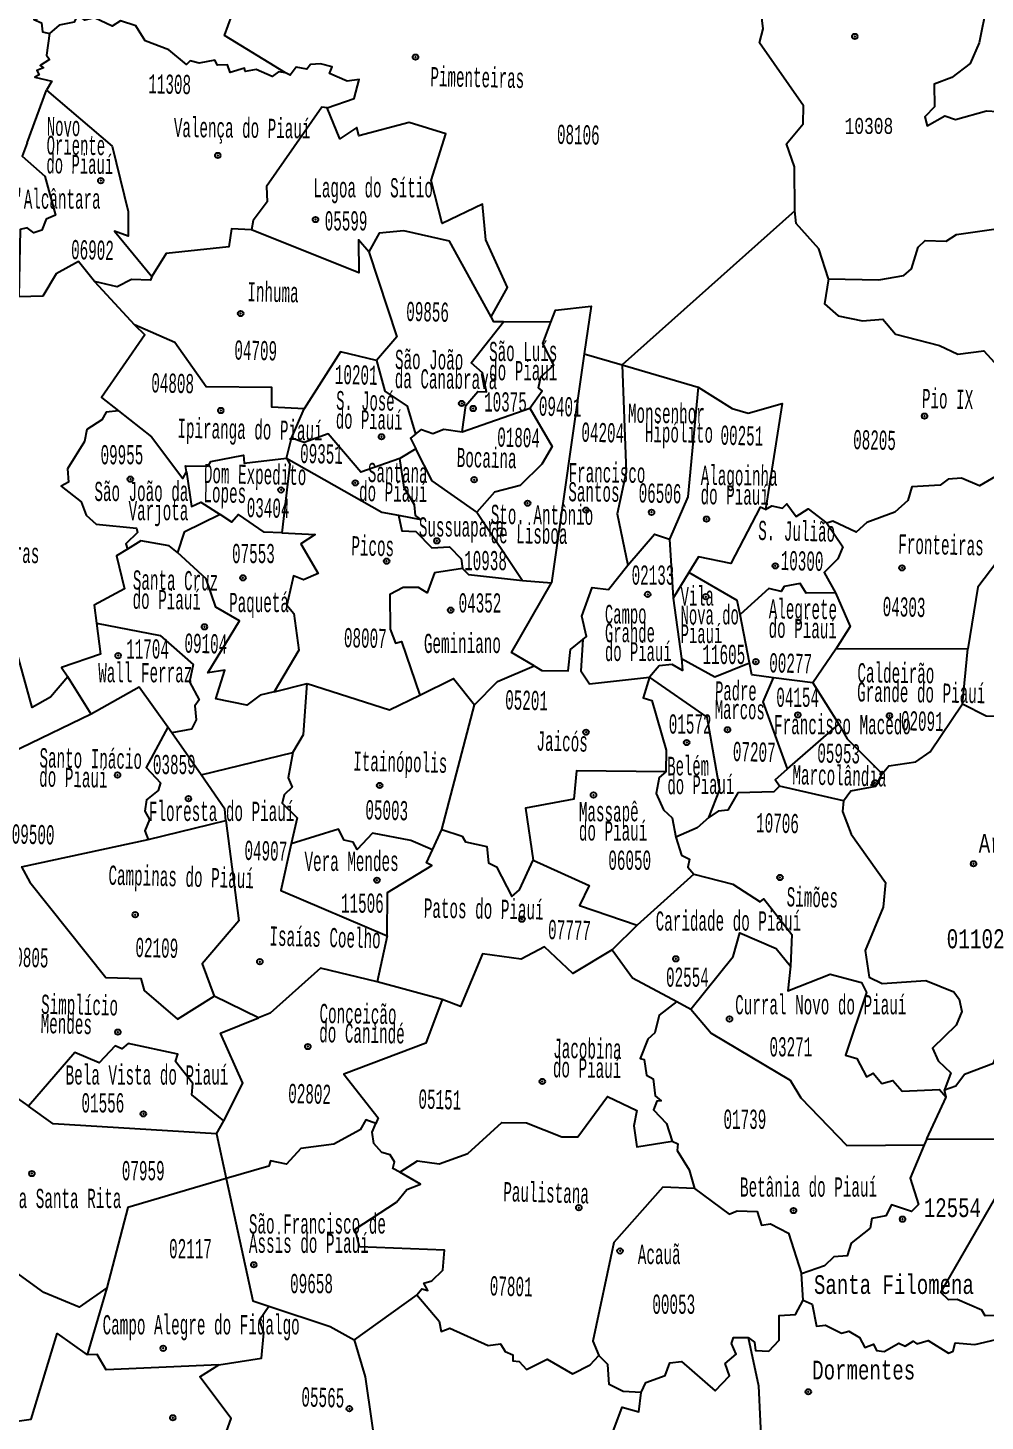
# Model space of a CAD drawing. Header units: millimetres. Extents: x 9851 to 10267, y 23387 to 23778.
# Drawn here: x 10170.16 to 10185.96, y 23639.84 to 23662.82 of the extents above; entities that cross this region are included whole.
import ezdxf
from ezdxf.enums import TextEntityAlignment as Align

# ---------------------------------------------------------------- set-up
doc = ezdxf.new("R2010")
doc.units = ezdxf.units.MM
doc.layers.add('3', color=7, linetype='Continuous')
doc.styles.add('MONOTXT', font='MONOTXT', dxfattribs={"height": 0.2})

# ---------------------------------------------------------------- blocks, each defined once
blk = doc.blocks.new('SEDE')
at = {"layer": '3', "color": 7, "linetype": 'Continuous'}
blk.add_circle((0, 0), 0.00451, dxfattribs=at)

msp = doc.modelspace()

# ---------------------------------------------------------------- linework, layer by layer
at = {"color": 7, "linetype": 'Continuous'}
for p, q in [((10170.152, 23660.928), (10170.47, 23661.797)), ((10182.82, 23659.802), (10179.968, 23657.266)), ((10171.264, 23658.637), (10171.925, 23657.923)), ((10178.794, 23657.969), (10178.013, 23657.972)), ((10179.345, 23657.445), (10178.802, 23653.667)), ((10179.345, 23657.445), (10179.968, 23657.266)), ((10179.968, 23657.266), (10181.226, 23656.896)), ((10174.515, 23656.051), (10174.72, 23656.538)), ((10177.328, 23656.16), (10178.449, 23656.549)), ((10174.43, 23655.725), (10174.515, 23656.051)), ((10176.564, 23655.878), (10176.301, 23655.716)), ((10177.57, 23654.83), (10178.325, 23653.703)), ((10180.752, 23654.385), (10180.81, 23653.416)), ((10178.325, 23653.703), (10178.802, 23653.667)), ((10181.071, 23653.838), (10180.81, 23653.416)), ((10180.81, 23653.416), (10180.951, 23652.418)), ((10182.072, 23652.347), (10181.915, 23653.146)), ((10183.496, 23652.572), (10183.116, 23652.018)), ((10185.673, 23652.579), (10183.496, 23652.572)), ((10185.585, 23651.673), (10185.673, 23652.579)), ((10171.209, 23651.498), (10170.822, 23652.114)), ((10183.116, 23652.018), (10182.467, 23652.102)), ((10174.229, 23651.871), (10174.773, 23652.007)), ((10183.116, 23652.018), (10183.543, 23651.334)), ((10176.995, 23649.596), (10177.535, 23651.655)), ((10172.539, 23651.191), (10172.475, 23651.283)), ((10173.022, 23650.498), (10172.539, 23651.191)), ((10182.699, 23650.599), (10183.543, 23651.334)), ((10173.022, 23650.498), (10174.538, 23650.865)), ((10183.622, 23650.07), (10182.566, 23650.312)), ((10172.149, 23649.434), (10173.431, 23649.748)), ((10176.838, 23649.26), (10176.995, 23649.596)), ((10170.061, 23648.981), (10172.149, 23649.434)), ((10181.151, 23648.861), (10180.216, 23648.021)), ((10180.216, 23648.021), (10179.806, 23647.614)), ((10176.093, 23647.842), (10175.926, 23647.085)), ((10176.999, 23646.795), (10175.926, 23647.085)), ((10173.97, 23646.492), (10173.237, 23646.845)), ((10180.872, 23646.762), (10181.105, 23646.634)), ((10169.798, 23645.297), (10170.175, 23645.035)), ((10184.998, 23644.493), (10185.319, 23645.18)), ((10185.319, 23645.18), (10185.291, 23645.303)), ((10173.276, 23644.577), (10173.395, 23644.79)), ((10173.276, 23644.577), (10173.436, 23643.838)), ((10184.998, 23644.493), (10184.953, 23644.395)), ((10182.955, 23641.834), (10182.931, 23642.264)), ((10171.464, 23642.037), (10171.141, 23640.931)), ((10176.583, 23641.921), (10175.549, 23641.176))]:
    msp.add_line(p, q, dxfattribs=at)
for points in [[(10183.607, 23664.392), (10183.884, 23664.671), (10184.402, 23664.773), (10184.61, 23664.899), (10184.822, 23664.812), (10185.099, 23664.806), (10185.208, 23664.709), (10185.467, 23664.857), (10185.872, 23664.965), (10186.013, 23664.825), (10186.088, 23664.578), (10186.239, 23664.46), (10185.859, 23662.576), (10185.71, 23662.235), (10185.409, 23662.006), (10185.116, 23661.892), (10185.122, 23661.52), (10184.967, 23661.356), (10185.005, 23661.205), (10185.295, 23661.374), (10185.471, 23661.311), (10185.984, 23661.456), (10186.343, 23661.433), (10187.007, 23661.806)], [(10170.347, 23664.148), (10170.378, 23663.652), (10170.189, 23663.635), (10170.336, 23663.231), (10170.273, 23663.063), (10170.315, 23662.974), (10170.263, 23662.959), (10170.389, 23662.907), (10170.404, 23662.759), (10170.518, 23662.729)], [(10174.412, 23662.083), (10173.407, 23662.699), (10173.59, 23663.19), (10174.212, 23663.253), (10174.371, 23664.089)], [(10182.82, 23659.802), (10182.815, 23660.53), (10182.683, 23660.911), (10182.956, 23661.238), (10182.965, 23661.534), (10182.238, 23662.576), (10182.295, 23662.808), (10182.246, 23663.221), (10182.428, 23663.338), (10182.154, 23663.808)], [(10174.412, 23662.083), (10174.3, 23662.097), (10174.197, 23662.019), (10173.933, 23662.134), (10173.747, 23662.105), (10173.74, 23662.158), (10173.503, 23662.088), (10173.455, 23662.214), (10173.294, 23662.21), (10173.246, 23662.292), (10172.991, 23662.239), (10172.841, 23662.28), (10172.779, 23662.219), (10172.49, 23662.458), (10172.1, 23662.611), (10171.943, 23662.854), (10171.694, 23662.94), (10171.554, 23662.853), (10171.261, 23662.988), (10171.103, 23662.952), (10170.985, 23663.038), (10170.926, 23662.917), (10170.682, 23662.869), (10170.518, 23662.729)], [(10170.518, 23662.729), (10170.473, 23662.372), (10170.523, 23662.3), (10170.368, 23662.201), (10170.419, 23662.162), (10170.313, 23662.119), (10170.35, 23662.048), (10170.281, 23662.007), (10170.558, 23661.944), (10170.47, 23661.797)], [(10175.104, 23661.504), (10175.548, 23661.658), (10175.632, 23661.97), (10175.435, 23661.944), (10175.139, 23662.07), (10175.184, 23662.18), (10174.993, 23662.228), (10174.826, 23662.216), (10174.765, 23662.143), (10174.588, 23662.175), (10174.491, 23662.044), (10174.412, 23662.083)], [(10170.47, 23661.797), (10171.554, 23660.871), (10171.819, 23659.792), (10171.821, 23659.389), (10171.591, 23659.468), (10172.21, 23658.722)], [(10175.104, 23661.504), (10175.013, 23661.516), (10174.1, 23660.206), (10174.111, 23659.953), (10173.883, 23659.644), (10173.853, 23659.489)], [(10177.808, 23658.057), (10178.08, 23658.541), (10177.719, 23659.328), (10177.666, 23659.913), (10177.001, 23659.595), (10176.821, 23660.307), (10177.061, 23661.073), (10176.458, 23661.262), (10175.625, 23661.043), (10175.59, 23661.178), (10175.311, 23660.991), (10175.104, 23661.504)], [(10170.152, 23660.928), (10170.071, 23660.708), (10170.442, 23660.375), (10170.619, 23659.734), (10170.464, 23659.665), (10170.394, 23659.487), (10170.263, 23659.442), (10170.151, 23659.523), (10170.036, 23659.494), (10170.012, 23658.386)], [(10183.377, 23658.68), (10184.207, 23658.665), (10184.62, 23658.736), (10184.747, 23658.849), (10184.857, 23659.205), (10184.971, 23659.316), (10185.315, 23659.305), (10185.486, 23659.416), (10186.178, 23659.513), (10186.321, 23659.882), (10186.819, 23660.03), (10187.065, 23660.268), (10187.081, 23660.505), (10187.256, 23660.64), (10187.369, 23660.645), (10187.472, 23660.785)], [(10183.377, 23658.68), (10183.213, 23659.18), (10182.844, 23659.594), (10182.82, 23659.802)], [(10173.853, 23659.489), (10173.523, 23659.51), (10173.482, 23659.209), (10172.448, 23659.099), (10172.21, 23658.722)], [(10175.79, 23659.13), (10175.617, 23659.325), (10175.627, 23658.783), (10173.853, 23659.489)], [(10177.808, 23658.057), (10177.123, 23659.303), (10176.365, 23659.474), (10175.961, 23659.434), (10175.79, 23659.13)], [(10171.264, 23658.637), (10170.997, 23658.97), (10170.629, 23658.763), (10170.413, 23658.394), (10170.012, 23658.386)], [(10175.79, 23659.13), (10176.254, 23657.726), (10175.916, 23657.336)], [(10172.21, 23658.722), (10172.188, 23658.661), (10171.872, 23658.67), (10171.636, 23658.55), (10171.264, 23658.637)], [(10183.377, 23658.68), (10183.31, 23658.272), (10183.537, 23658.074), (10183.934, 23657.988), (10184.272, 23658.019), (10184.479, 23657.769), (10185.204, 23657.583), (10185.511, 23657.437), (10185.937, 23657.493), (10186.17, 23657.244), (10186.237, 23656.994), (10186.449, 23656.664), (10186.581, 23656.659), (10186.86, 23656.841), (10187.051, 23656.786)], [(10178.013, 23657.972), (10177.854, 23657.972), (10177.808, 23658.057)], [(10178.794, 23657.969), (10178.872, 23658.166), (10179.457, 23658.233), (10179.345, 23657.445)], [(10171.925, 23657.923), (10172.095, 23657.761), (10171.377, 23656.724), (10171.658, 23656.504)], [(10174.72, 23656.538), (10174.191, 23656.565), (10174.189, 23656.887), (10173.107, 23656.899), (10172.588, 23657.632), (10171.925, 23657.923)], [(10177.328, 23656.16), (10177.389, 23656.593), (10177.59, 23656.822), (10177.73, 23656.817), (10177.663, 23657.134), (10177.476, 23657.298), (10178.013, 23657.972)], [(10178.449, 23656.549), (10178.649, 23656.835), (10178.592, 23656.885), (10178.627, 23657.065), (10178.843, 23657.26), (10178.663, 23657.616), (10178.794, 23657.969)], [(10175.916, 23657.336), (10175.322, 23657.479), (10174.72, 23656.538)], [(10175.916, 23657.336), (10176.054, 23656.83), (10176.424, 23656.582), (10176.559, 23656.118)], [(10179.968, 23657.266), (10180.036, 23655.493), (10179.886, 23654.807), (10180.064, 23653.959)], [(10181.226, 23656.896), (10181.055, 23655.088), (10180.752, 23654.385)], [(10181.226, 23656.896), (10181.785, 23656.544), (10182.051, 23656.468), (10182.61, 23656.624), (10182.337, 23654.876)], [(10171.658, 23656.504), (10171.453, 23656.481), (10171.385, 23656.357), (10171.134, 23656.195), (10171.1, 23655.996), (10170.818, 23655.546), (10170.834, 23655.329), (10170.711, 23655.264), (10171.043, 23655.002), (10171.125, 23654.785), (10171.288, 23654.632), (10171.958, 23654.569), (10171.971, 23654.498), (10171.778, 23654.308), (10171.807, 23654.223)], [(10171.658, 23656.504), (10172.204, 23656.076), (10172.72, 23655.388), (10172.782, 23655.497)], [(10178.449, 23656.549), (10178.813, 23655.916), (10178.644, 23655.625), (10178.285, 23655.273), (10177.864, 23655.16), (10177.57, 23654.83)], [(10176.559, 23656.118), (10176.658, 23656.197), (10176.844, 23656.131), (10177.025, 23656.204), (10177.328, 23656.16)], [(10176.301, 23655.716), (10175.659, 23655.491), (10175.12, 23656.123), (10174.72, 23655.984), (10174.515, 23656.051)], [(10176.559, 23656.118), (10176.478, 23656.055), (10176.564, 23655.878)], [(10172.782, 23655.497), (10172.762, 23655.595), (10173.14, 23655.593), (10173.184, 23655.668), (10173.722, 23655.774), (10173.73, 23655.641), (10174.43, 23655.725)], [(10174.43, 23655.725), (10174.487, 23655.624), (10174.355, 23654.493)], [(10174.43, 23655.725), (10176.004, 23654.835), (10176.281, 23654.784)], [(10177.57, 23654.83), (10176.834, 23655.351), (10176.564, 23655.878)], [(10172.782, 23655.497), (10172.863, 23654.924), (10173.02, 23654.996), (10173.336, 23654.792)], [(10176.281, 23654.784), (10176.647, 23654.714), (10176.558, 23654.78), (10176.545, 23654.955), (10176.375, 23655.241), (10176.301, 23655.716)], [(10186.527, 23655.45), (10186.33, 23655.345), (10186.132, 23655.422), (10185.866, 23655.265), (10185.569, 23655.394), (10185.35, 23655.375), (10185.216, 23655.28), (10184.75, 23655.253), (10184.685, 23655.025), (10184.469, 23654.835), (10184.01, 23654.661), (10183.833, 23654.502), (10183.445, 23654.686), (10183.348, 23654.65)], [(10182.337, 23654.876), (10182.248, 23654.914), (10181.762, 23653.988), (10181.23, 23654.093), (10181.071, 23653.838)], [(10182.337, 23654.876), (10182.438, 23654.937), (10182.617, 23654.897), (10182.687, 23654.97), (10182.839, 23654.76), (10183.04, 23654.889), (10183.348, 23654.65)], [(10173.336, 23654.792), (10172.742, 23654.505), (10172.635, 23654.167)], [(10174.355, 23654.493), (10174.064, 23654.502), (10173.638, 23654.792), (10173.529, 23654.67), (10173.336, 23654.792)], [(10176.281, 23654.784), (10176.336, 23654.524), (10176.564, 23654.512), (10176.83, 23654.242), (10177.12, 23654.258), (10177.315, 23654.063), (10177.338, 23653.903)], [(10183.348, 23654.65), (10183.609, 23654.259), (10183.531, 23654.063), (10183.305, 23653.839), (10183.493, 23653.503)], [(10172.635, 23654.167), (10172.495, 23654.277), (10172.026, 23654.358), (10171.807, 23654.223)], [(10174.355, 23654.493), (10174.902, 23654.464), (10174.669, 23654.31), (10174.953, 23653.82), (10174.709, 23653.719), (10174.546, 23653.78), (10174.436, 23653.299), (10174.55, 23653.161), (10174.636, 23652.555), (10174.229, 23651.871)], [(10180.064, 23653.959), (10180.506, 23654.468), (10180.752, 23654.385)], [(10171.807, 23654.223), (10171.625, 23654.112), (10171.756, 23653.568), (10171.256, 23653.299), (10171.294, 23653.001)], [(10174.229, 23651.871), (10173.996, 23651.813), (10173.774, 23651.647), (10173.265, 23651.752), (10173.412, 23652.226), (10173.135, 23652.184), (10173.654, 23653.042), (10173.264, 23653.268), (10173.105, 23653.731), (10172.635, 23654.167)], [(10177.338, 23653.903), (10176.875, 23653.834), (10176.755, 23653.5), (10176.611, 23653.589), (10176.357, 23653.592), (10176.138, 23653.473), (10176.142, 23652.905), (10176.229, 23652.674), (10176.331, 23652.701), (10176.63, 23651.814)], [(10177.338, 23653.903), (10177.434, 23653.802), (10178.325, 23653.703)], [(10179.321, 23652.73), (10179.384, 23652.78), (10179.304, 23653.116), (10179.476, 23653.588), (10179.747, 23653.555), (10180.064, 23653.959)], [(10186.15, 23654.009), (10185.841, 23653.597), (10185.673, 23652.579)], [(10170.822, 23652.114), (10170.536, 23651.778), (10170.235, 23651.611), (10169.784, 23653.243), (10169.066, 23653.745), (10168.452, 23653.411), (10168.246, 23653.067), (10168.106, 23653.027), (10168.007, 23653.087), (10167.857, 23652.994), (10167.79, 23653.043), (10167.663, 23652.6)], [(10178.519, 23652.3), (10178.142, 23652.519), (10178.802, 23653.667)], [(10181.915, 23653.146), (10181.87, 23653.378), (10181.071, 23653.838)], [(10183.493, 23653.503), (10183.005, 23653.496), (10182.91, 23653.656), (10182.644, 23653.606), (10182.594, 23653.524), (10182.392, 23653.574), (10181.915, 23653.146)], [(10183.493, 23653.503), (10183.735, 23652.946), (10183.496, 23652.572)], [(10171.294, 23653.001), (10171.36, 23652.49), (10170.719, 23652.27), (10170.822, 23652.114)], [(10171.294, 23653.001), (10172.345, 23652.798), (10172.889, 23652.321), (10172.828, 23652.035), (10172.99, 23651.736), (10172.918, 23651.637), (10172.938, 23651.405), (10172.861, 23651.25), (10172.539, 23651.191)], [(10178.519, 23652.3), (10178.643, 23652.219), (10179.079, 23652.215), (10179.117, 23652.567), (10179.321, 23652.73)], [(10179.321, 23652.73), (10179.29, 23652.213), (10179.431, 23652.002), (10180.423, 23652.113)], [(10177.535, 23651.655), (10177.913, 23652.04), (10178.519, 23652.3)], [(10180.951, 23652.418), (10180.963, 23652.221), (10180.793, 23652.321), (10180.583, 23652.298), (10180.423, 23652.113)], [(10180.951, 23652.418), (10181.498, 23652.115), (10182.072, 23652.347)], [(10182.467, 23652.102), (10182.111, 23652.147), (10182.072, 23652.347)], [(10176.63, 23651.814), (10177.187, 23652.086), (10177.535, 23651.655)], [(10180.423, 23652.113), (10180.315, 23651.772), (10180.457, 23651.728), (10180.696, 23650.905), (10180.692, 23650.551)], [(10181.4, 23649.794), (10181.58, 23650.255), (10181.372, 23651.453), (10180.423, 23652.113)], [(10182.699, 23650.599), (10182.295, 23651.702), (10182.467, 23652.102)], [(10172.475, 23651.283), (10172.002, 23651.943), (10171.209, 23651.498)], [(10174.538, 23650.865), (10174.71, 23651.167), (10174.773, 23652.007)], [(10174.773, 23652.007), (10176.132, 23651.571), (10176.63, 23651.814)], [(10184.258, 23650.518), (10184.368, 23650.647), (10184.818, 23650.716), (10185.05, 23650.877), (10185.585, 23651.673)], [(10185.585, 23651.673), (10185.976, 23651.475), (10186.155, 23651.469), (10186.83, 23651.114)], [(10171.209, 23651.498), (10168.882, 23650.376), (10168.633, 23650.396)], [(10172.475, 23651.283), (10172.113, 23650.621), (10172.35, 23650.367), (10172.313, 23650.243), (10172.122, 23650.086), (10172.094, 23649.901), (10172.171, 23649.763), (10172.091, 23649.574), (10172.149, 23649.434)], [(10183.543, 23651.334), (10183.682, 23651.094), (10184.258, 23650.518)], [(10174.538, 23650.865), (10174.456, 23650.452), (10174.523, 23650.296), (10174.39, 23650.169), (10174.358, 23650.032), (10174.606, 23649.788), (10174.508, 23649.358)], [(10173.431, 23649.748), (10173.414, 23649.934), (10173.022, 23650.498)], [(10180.692, 23650.551), (10179.214, 23650.566), (10179.175, 23650.095), (10178.375, 23649.949), (10178.502, 23649.089)], [(10180.692, 23650.551), (10180.578, 23650.453), (10180.533, 23650.193), (10180.652, 23649.919), (10180.796, 23649.792), (10180.857, 23649.473)], [(10182.566, 23650.312), (10182.492, 23650.418), (10182.699, 23650.599)], [(10183.622, 23650.07), (10183.744, 23650.233), (10184.154, 23650.313), (10184.258, 23650.518)], [(10182.566, 23650.312), (10182.47, 23650.219), (10181.88, 23650.201), (10181.716, 23649.916), (10181.553, 23649.901), (10181.4, 23649.794)], [(10183.622, 23650.07), (10183.608, 23649.893), (10183.751, 23649.519), (10184.317, 23648.725), (10184.278, 23648.316), (10183.98, 23647.6), (10184.046, 23647.162), (10184.261, 23647.058), (10184.983, 23647.108), (10185.441, 23646.92), (10185.53, 23646.8), (10185.577, 23646.595), (10185.482, 23646.368), (10185.093, 23645.987), (10185.183, 23645.783), (10185.394, 23645.582), (10185.291, 23645.303)], [(10173.431, 23649.748), (10173.645, 23648.092), (10173.041, 23647.379), (10173.237, 23646.845)], [(10181.4, 23649.794), (10181.21, 23649.625), (10180.857, 23649.473)], [(10176.838, 23649.26), (10176.481, 23649.416), (10175.849, 23649.535), (10175.6, 23649.267), (10175.533, 23649.39), (10175.382, 23649.42), (10175.287, 23649.604), (10174.508, 23649.358)], [(10176.995, 23649.596), (10177.332, 23649.487), (10177.387, 23649.394), (10177.738, 23649.314), (10177.767, 23649.047), (10177.897, 23648.981), (10178.147, 23648.491), (10178.274, 23648.599), (10178.502, 23649.089)], [(10174.508, 23649.358), (10174.335, 23648.589), (10176.093, 23647.842)], [(10180.857, 23649.473), (10180.949, 23649.176), (10181.079, 23649.107), (10181.055, 23648.975), (10181.151, 23648.861)], [(10176.093, 23647.842), (10176.097, 23648.558), (10176.828, 23649.003), (10176.74, 23649.048), (10176.838, 23649.26)], [(10178.502, 23649.089), (10179.424, 23648.672), (10179.264, 23648.344), (10180.216, 23648.021)], [(10170.061, 23648.981), (10170.194, 23648.726), (10171.45, 23647.155), (10172.03, 23647.14), (10172.081, 23646.941), (10172.63, 23646.467), (10173.237, 23646.845)], [(10181.151, 23648.861), (10181.796, 23648.697), (10182.249, 23648.401), (10182.305, 23648.451), (10182.77, 23647.862), (10182.746, 23647.342)], [(10181.105, 23646.634), (10181.8, 23647.504), (10181.909, 23647.89), (10182.512, 23647.632), (10182.746, 23647.342)], [(10179.806, 23647.614), (10179.154, 23647.222), (10178.688, 23647.66), (10178.306, 23647.456), (10177.664, 23647.545), (10177.3, 23646.679), (10176.999, 23646.795)], [(10179.806, 23647.614), (10180.139, 23647.152), (10180.872, 23646.762)], [(10175.926, 23647.085), (10174.99, 23647.312), (10174.16, 23646.569), (10173.97, 23646.492)], [(10182.746, 23647.342), (10182.705, 23646.936), (10183.4, 23647.209), (10183.917, 23647.074), (10184.002, 23646.909), (10183.655, 23645.872), (10183.841, 23645.819), (10184.003, 23645.519), (10184.113, 23645.576), (10184.257, 23645.408), (10184.438, 23645.456), (10184.59, 23645.281), (10185.204, 23645.307), (10185.319, 23645.18)], [(10176.999, 23646.795), (10176.733, 23646.07), (10175.38, 23645.558), (10175.945, 23644.838), (10175.904, 23644.747)], [(10180.872, 23646.762), (10180.583, 23646.536), (10180.51, 23646.241), (10180.396, 23646.139), (10180.267, 23645.817), (10180.332, 23645.805), (10180.372, 23645.544), (10180.484, 23645.483), (10180.516, 23645.201), (10180.614, 23645.118), (10180.54, 23645.117), (10180.486, 23644.973), (10180.701, 23644.747), (10180.793, 23644.454)], [(10181.105, 23646.634), (10181.437, 23646.236), (10182.741, 23645.461), (10182.92, 23645.169), (10183.679, 23644.385), (10184.953, 23644.395)], [(10173.395, 23644.79), (10173.708, 23645.414), (10173.342, 23646.237), (10173.97, 23646.492)], [(10185.291, 23645.303), (10185.478, 23645.369), (10185.62, 23645.561), (10186.099, 23645.744), (10186.212, 23646.029), (10187.299, 23646.31)], [(10173.395, 23644.79), (10172.871, 23645.219), (10172.887, 23645.404), (10172.599, 23645.77), (10172.636, 23645.893), (10171.819, 23646.067), (10171.716, 23645.981), (10171.604, 23646.03), (10171.338, 23645.749), (10170.938, 23645.917), (10170.175, 23645.035)], [(10176.299, 23643.944), (10176.595, 23644.128), (10176.951, 23644.082), (10177.424, 23644.252), (10177.983, 23644.762), (10178.389, 23644.755), (10178.975, 23644.526), (10179.24, 23644.524), (10179.728, 23645.193), (10180.212, 23644.96), (10180.164, 23644.709), (10180.212, 23644.359), (10180.793, 23644.454)], [(10173.276, 23644.577), (10170.58, 23644.741), (10170.175, 23645.035)], [(10175.904, 23644.747), (10175.742, 23644.808), (10175.646, 23644.644), (10175.212, 23644.407), (10174.667, 23644.333), (10174.429, 23644.075), (10174.169, 23644.13), (10174.14, 23644.044), (10173.436, 23643.838)], [(10176.299, 23643.944), (10176.185, 23644.004), (10176.212, 23644.114), (10176.142, 23644.232), (10176.004, 23644.266), (10175.873, 23644.415), (10175.845, 23644.605), (10175.904, 23644.747)], [(10184.998, 23644.493), (10186.408, 23644.487), (10186.494, 23644.423), (10186.465, 23644.102)], [(10180.793, 23644.454), (10180.891, 23644.413), (10180.876, 23644.3), (10181.078, 23643.98), (10181.166, 23643.672)], [(10184.953, 23644.395), (10184.725, 23643.844), (10184.859, 23643.409), (10184.743, 23643.295), (10184.416, 23643.402), (10184.32, 23643.221), (10184.091, 23643.181), (10184.065, 23643.022), (10183.75, 23642.771), (10183.683, 23642.562), (10183.464, 23642.548), (10183.311, 23642.396), (10182.931, 23642.264)], [(10186.403, 23640.88), (10186.436, 23641.183), (10186.369, 23641.351), (10186.268, 23641.403), (10186.252, 23641.578), (10185.958, 23641.573), (10185.906, 23641.665), (10185.5, 23641.844), (10185.355, 23641.839), (10185.229, 23641.958), (10186.465, 23644.102)], [(10173.436, 23643.838), (10171.815, 23643.362), (10171.464, 23642.037)], [(10173.436, 23643.838), (10173.874, 23641.82), (10174.137, 23641.733)], [(10176.583, 23641.921), (10176.663, 23642.019), (10176.761, 23641.993), (10176.697, 23642.114), (10176.831, 23642.151), (10177.01, 23642.327), (10177.041, 23642.657), (10175.635, 23642.71), (10175.562, 23643.001), (10176.247, 23643.451), (10176.419, 23643.656), (10176.642, 23643.748), (10176.299, 23643.944)], [(10181.166, 23643.672), (10180.64, 23643.694), (10179.833, 23642.785), (10179.486, 23641.158), (10179.584, 23640.921)], [(10181.166, 23643.672), (10181.735, 23643.249), (10181.867, 23643.308), (10182.197, 23643.293), (10182.268, 23643.067), (10182.419, 23643.092), (10182.713, 23642.938), (10182.931, 23642.264)], [(10171.464, 23642.037), (10171.009, 23641.715), (10170.426, 23641.959), (10169.379, 23642.719)], [(10173.315, 23640.765), (10174.02, 23640.876), (10174.056, 23641.293), (10173.983, 23641.51), (10174.137, 23641.733)], [(10174.137, 23641.733), (10175.15, 23641.396), (10175.549, 23641.176)], [(10176.583, 23641.921), (10176.951, 23641.483), (10176.982, 23641.317), (10177.127, 23641.37), (10177.76, 23641.084), (10177.962, 23641.109), (10178.038, 23640.983), (10178.167, 23640.932), (10178.165, 23640.829), (10178.268, 23640.82), (10178.392, 23640.686), (10178.734, 23640.859), (10179.152, 23640.616), (10179.441, 23640.763), (10179.584, 23640.921)], [(10182.048, 23641.218), (10182.151, 23641.141), (10182.17, 23641.001), (10182.39, 23640.989), (10182.563, 23641.173), (10182.561, 23641.578), (10182.828, 23641.597), (10182.955, 23641.834)], [(10182.955, 23641.834), (10183.104, 23641.766), (10183.179, 23641.403), (10183.327, 23641.422), (10183.591, 23641.288), (10183.711, 23641.321), (10183.886, 23641.218), (10183.975, 23641.05), (10184.115, 23641.106), (10184.167, 23641.002), (10184.296, 23640.985), (10184.538, 23641.121), (10184.641, 23641.075), (10184.771, 23641.157), (10184.833, 23641.112), (10185.022, 23641.164), (10185.356, 23640.955), (10185.43, 23640.988), (10185.465, 23641.13), (10185.787, 23641.099), (10186.144, 23641.185), (10186.304, 23641.087), (10186.403, 23640.88)], [(10168.775, 23639.666), (10170.219, 23639.868), (10170.645, 23641.282), (10171.141, 23640.931)], [(10175.549, 23641.176), (10175.728, 23640.567), (10175.951, 23639.036), (10175.492, 23637.47), (10175.741, 23637.431), (10175.965, 23637.555), (10176.411, 23638.207), (10176.731, 23637.771), (10177.05, 23637.781), (10177.172, 23637.722)], [(10180.284, 23640.306), (10180.362, 23640.472), (10180.682, 23640.588), (10180.755, 23640.798), (10180.948, 23640.821), (10181.504, 23640.334), (10181.74, 23640.581), (10181.672, 23640.787), (10181.85, 23640.942), (10181.773, 23641.116), (10181.807, 23641.218), (10182.048, 23641.218)], [(10182.048, 23641.218), (10182.217, 23640.419), (10182.277, 23639.252), (10182.65, 23638.954), (10182.663, 23638.835), (10182.92, 23638.792), (10182.912, 23638.672), (10183.166, 23638.568)], [(10173.315, 23640.765), (10171.456, 23640.681), (10171.306, 23640.933), (10171.141, 23640.931)], [(10180.284, 23640.306), (10179.986, 23640.325), (10179.755, 23640.441), (10179.734, 23640.771), (10179.584, 23640.921)], [(10173.273, 23637.523), (10173.132, 23638.808), (10173.519, 23639.877), (10173.003, 23640.565), (10173.315, 23640.765)], [(10177.172, 23637.722), (10177.365, 23637.709), (10177.613, 23637.836), (10177.883, 23638.189), (10178.243, 23638.181), (10178.418, 23638.321), (10178.62, 23638.355), (10178.692, 23638.49), (10178.636, 23638.786), (10179.052, 23638.946), (10179.268, 23639.466), (10179.41, 23639.461), (10179.491, 23639.381), (10179.798, 23639.609), (10179.972, 23640.069), (10180.244, 23639.989), (10180.284, 23640.306)]]:
    msp.add_lwpolyline(points, dxfattribs=at)
for p in [(10183.808, 23662.682), (10176.56, 23662.341), (10173.297, 23660.718), (10171.366, 23660.302), (10174.91, 23659.66), (10173.674, 23658.11), (10173.347, 23656.51), (10177.322, 23656.627), (10177.513, 23656.543), (10184.96, 23656.418), (10175.999, 23656.077), (10171.855, 23655.377), (10175.566, 23655.316), (10177.527, 23655.368), (10174.341, 23655.199), (10178.41, 23654.98), (10179.374, 23654.866), (10180.455, 23654.83), (10181.363, 23654.718), (10176.913, 23654.36), (10176.083, 23654.024), (10182.497, 23653.946), (10184.588, 23653.913), (10173.713, 23653.749), (10180.391, 23653.477), (10181.352, 23653.438), (10177.141, 23653.216), (10173.077, 23652.941), (10171.652, 23652.466), (10182.177, 23652.366), (10182.869, 23651.488), (10184.38, 23651.474), (10179.374, 23651.202), (10181.708, 23651.243), (10181.035, 23651.032), (10171.644, 23650.496), (10175.969, 23650.324), (10184.141, 23650.368), (10172.813, 23650.105), (10179.497, 23650.166), (10185.769, 23649.032), (10175.924, 23648.76), (10182.574, 23648.805), (10171.935, 23648.191), (10178.316, 23648.118), (10180.855, 23647.463), (10173.991, 23647.416), (10181.741, 23646.471), (10171.649, 23646.255), (10174.783, 23646.016), (10178.652, 23645.441), (10172.069, 23644.905), (10170.23, 23643.921), (10179.255, 23643.357), (10182.797, 23643.31), (10184.597, 23643.168), (10179.935, 23642.643), (10173.891, 23642.416), (10172.397, 23641.038), (10183.041, 23640.321), (10172.555, 23639.891), (10175.469, 23640.041)]:
    msp.add_point(p, dxfattribs=at)

# ---------------------------------------------------------------- block references
for p, xscale, yscale, zscale, rotation in [((10183.808, 23662.682), 10, 10, 10, 0.6963779078928478), ((10176.56, 23662.341), 10, 10, 10, 0.7038478811599723), ((10173.297, 23660.718), 10.00001763795373, 10.00001763795373, 10, 0.7289288663197385), ((10171.366, 23660.302), 9.99998177404927, 9.99998177404927, 10, 0.7337343656090145), ((10174.91, 23659.66), 10.00001125372519, 10.00001125372519, 10, 0.7468067101990732), ((10173.674, 23658.11), 10.00001831579801, 10.00001831579801, 10, 0.7700201845209717), ((10177.322, 23656.627), 10, 10, 10, 0.7972390070938324), ((10173.347, 23656.51), 9.999983038018675, 9.999983038018675, 10, 0.7943044343268048), ((10177.513, 23656.543), 10, 10, 10, 0.7988396813864648), ((10184.96, 23656.418), 10.00001296210629, 10.00001296210629, 10, 0.8065762561761645), ((10175.999, 23656.077), 10, 10, 10, 0.804708809771394), ((10171.855, 23655.377), 10.00001952804629, 10.00001952804629, 10, 0.8092440337805435), ((10175.566, 23655.316), 10, 10, 10, 0.8161840396177095), ((10177.527, 23655.368), 10, 10, 10, 0.8177847064451199), ((10174.341, 23655.199), 10, 10, 10, 0.8161840396177095), ((10178.41, 23654.98), 10.00001281758184, 10.00001281758184, 10, 0.8252544680531954), ((10179.374, 23654.866), 10.00002020827569, 10.00002020827569, 10, 0.8281890095945823), ((10180.455, 23654.83), 9.999978363781372, 9.999978363781372, 10, 0.8300603079906789), ((10181.363, 23654.718), 9.999985120564604, 9.999985120564604, 10, 0.8327280791560789), ((10176.913, 23654.36), 9.999985797435308, 9.999985797435308, 10, 0.8329948560742096), ((10176.083, 23654.024), 10, 10, 10, 0.8369965055052448), ((10182.497, 23653.946), 10.00002129345508, 10.00002129345508, 10, 0.846867205772157), ((10184.588, 23653.913), 9.999981625729642, 9.999981625729642, 10, 0.8495389098203605), ((10173.713, 23653.749), 10, 10, 10, 0.8372632818440604), ((10180.391, 23653.477), 9.999988540804901, 9.999988540804901, 10, 0.8522066667789823), ((10181.352, 23653.438), 10, 10, 10, 0.854074094451982), ((10177.141, 23653.216), 9.999986464005989, 9.999986464005989, 10, 0.8514063400788802), ((10173.077, 23652.941), 9.999978176321772, 9.999978176321772, 10, 0.8482050299589121), ((10171.652, 23652.466), 9.999988540804901, 9.999988540804901, 10, 0.8522066667789823), ((10182.177, 23652.366), 10, 10, 10, 0.8727523346227155), ((10182.869, 23651.488), 10, 10, 10, 0.8884960641004331), ((10184.38, 23651.474), 10, 10, 10, 0.8908970182997776), ((10179.374, 23651.202), 9.9999887303243, 9.9999887303243, 10, 0.8874289723429826), ((10181.708, 23651.243), 10, 10, 10, 0.8906302457653291), ((10181.035, 23651.032), 10, 10, 10, 0.8930311971836993), ((10171.644, 23650.496), 10.00001804431336, 10.00001804431336, 10, 0.8810223064580207), ((10175.969, 23650.324), 10, 10, 10, 0.8940982856966809), ((10179.497, 23650.166), 9.999987301881374, 9.999987301881374, 10, 0.9039730342096792), ((10184.141, 23650.368), 10, 10, 10, 0.9090416922743266), ((10172.813, 23650.105), 10, 10, 10, 0.8898299279303165), ((10185.769, 23649.032), 9.999978582357747, 9.999978582357747, 10, 0.9341266995425604), ((10182.574, 23648.805), 10.00001907604174, 10.00001907604174, 10, 0.9319881998667985), ((10175.924, 23648.76), 9.999979237002622, 9.999979237002622, 10, 0.9178493910349257), ((10171.935, 23648.191), 10.00001834875781, 10.00001834875781, 10, 0.9151774172015115), ((10178.316, 23648.118), 9.99997706446618, 9.99997706446618, 10, 0.933593159800458), ((10173.991, 23647.416), 10.00002059132483, 10.00002059132483, 10, 0.9325217376108982), ((10180.855, 23647.463), 9.999977190451188, 9.999977190451188, 10, 0.949870471625232), ((10171.649, 23646.255), 10, 10, 10, 0.9418630075495689), ((10181.741, 23646.471), 9.99998362511713, 9.99998362511713, 10, 0.9680151522905807), ((10174.783, 23646.016), 10, 10, 10, 0.9554726044361967), ((10178.652, 23645.441), 10, 10, 10, 0.975751379817528), ((10172.069, 23644.905), 10.00001371183364, 10.00001371183364, 10, 0.9624085530674159), ((10170.23, 23643.921), 9.99998756133216, 9.99998756133216, 10, 0.9693489871490667), ((10179.255, 23643.357), 10.00001504985017, 10.00001504985017, 10, 1.009372937746124), ((10182.797, 23643.31), 10, 10, 10, 1.021115218158597), ((10184.597, 23643.168), 9.999981556557175, 9.999981556557175, 10, 1.028589332400471), ((10179.935, 23642.643), 10, 10, 10, 1.022449028704934), ((10173.891, 23642.416), 10.00000000000001, 10.00000000000001, 10.00000000000001, 1.004571198192704), ((10172.397, 23641.038), 10, 10, 10, 1.01791406833414), ((10183.041, 23640.321), 10.00001713618413, 10.00001713618413, 10, 1.068879866198736), ((10172.555, 23639.891), 10, 10, 10, 1.034191329113849), ((10175.469, 23640.041), 9.999985543730771, 9.999985543730771, 10, 1.044599848770664)]:
    msp.add_blockref('SEDE', p, dxfattribs=dict(at, xscale=xscale, yscale=yscale, zscale=zscale, rotation=rotation))

# ---------------------------------------------------------------- texts
at = {"color": 7, "linetype": 'Continuous', "style": 'MONOTXT'}
for s, height, rotation, width, p in [('Pimenteiras', 0.31628, 358.8401, 0.514289, (10176.809, 23662.177)), ('11308', 0.3163, 358.7935, 0.514289, (10172.155, 23662.06)), ('Novo ', 0.3098, 359.3919, 0.51429, (10170.478, 23661.353)), ('Valen%%231a do Piau%%237', 0.31633, 359.4542, 0.514287, (10172.574, 23661.338)), ('Oriente ', 0.3098, 359.3919, 0.51429, (10170.475, 23661.043)), ('08106', 0.3163, 358.8142, 0.514282, (10178.898, 23661.226)), ('do Piau%%237', 0.30976, 359.3919, 0.51429, (10170.471, 23660.733)), ("Barra d'Alc%%226ntara", 0.3164, 360, 0.514288, (10168.97, 23660.156)), ('05599', 0.3164, 360, 0.514287, (10175.062, 23659.797)), ('06902', 0.3165, 358.7775, 0.514286, (10170.881, 23659.324)), ('Inhuma', 0.3165, 358.7601, 0.514284, (10173.79, 23658.628)), ('09856', 0.3165, 358.7587, 0.514287, (10176.411, 23658.304)), ('04709', 0.3166, 358.7429, 0.51429, (10173.575, 23657.667)), ('S%%227o Lu%%237s ', 0.31617, 359.9944, 0.51429, (10177.775, 23657.642)), ('S%%227o Jo%%227o ', 0.31637, 359.4162, 0.514285, (10176.224, 23657.512)), ('do Piau%%237', 0.31617, 359.9944, 0.51429, (10177.775, 23657.325)), ('04808', 0.3166, 358.7176, 0.514284, (10172.204, 23657.126)), ('10201', 0.3166, 358.7508, 0.51428, (10175.233, 23657.264)), ('da Canabrava', 0.31637, 359.4162, 0.514285, (10176.22, 23657.196)), ('Pio IX', 0.3166, 358.7321, 0.514288, (10184.921, 23656.867)), ('S. Jos%%233 ', 0.30924, 358.9612, 0.514282, (10175.254, 23656.833)), ('10375', 0.3166, 0, 0.514283, (10177.692, 23656.81)), ('09401', 0.3166, 358.6901, 0.514287, (10178.599, 23656.741)), ('Monsenhor ', 0.3164, 359.4472, 0.514286, (10180.067, 23656.624)), ('do Piau%%237', 0.30924, 358.9612, 0.514282, (10175.249, 23656.523)), ('Ipiranga do Piau%%237', 0.31665, 358.9187, 0.514286, (10172.635, 23656.377)), ('01804', 0.3167, 358.7218, 0.514285, (10177.912, 23656.231)), ('04204', 0.3167, 358.7085, 0.514286, (10179.301, 23656.312)), ('  Hip%%243lito', 0.31635, 359.4472, 0.514286, (10180.064, 23656.308)), ('00251', 0.3167, 358.7113, 0.51429, (10181.597, 23656.262)), ('08205', 0.3166, 358.7069, 0.51429, (10183.786, 23656.189)), ('09351', 0.3167, 358.7132, 0.514285, (10174.66, 23655.961)), ('09955', 0.3167, 360, 0.514285, (10171.363, 23655.939)), ('Bocaina', 0.3167, 358.7111, 0.514284, (10177.245, 23655.895)), ('Dom Expedito ', 0.31646, 358.8364, 0.514281, (10173.072, 23655.63)), (' Santana ', 0.3163, 359.2098, 0.514283, (10175.636, 23655.648)), ('Francisco ', 0.3164, 359.4147, 0.514286, (10179.088, 23655.645)), ('Alagoinha ', 0.3164, 359.4204, 0.514281, (10181.269, 23655.598)), ('S%%227o Jo%%227o da', 0.3165, 359.9967, 0.514284, (10171.262, 23655.333)), ('Lopes', 0.3165, 358.8364, 0.514281, (10173.065, 23655.314)), ('do Piau%%237', 0.31631, 359.2098, 0.514283, (10175.631, 23655.332)), ('Santos', 0.3164, 359.4147, 0.514286, (10179.084, 23655.328)), ('06506', 0.3167, 358.7117, 0.514283, (10180.246, 23655.31)), ('do Piau%%237', 0.31636, 359.4204, 0.514281, (10181.266, 23655.281)), ('    Varjota', 0.3165, 359.9967, 0.514284, (10171.262, 23655.016)), ('03404', 0.3167, 358.7014, 0.514286, (10173.779, 23655.068)), ('Sto. Ant%%244nio ', 0.3165, 359.4508, 0.514284, (10177.804, 23654.955)), ('Sussuapara', 0.3168, 0, 0.514281, (10176.615, 23654.747)), ('de Lisboa', 0.3165, 359.4508, 0.514284, (10177.801, 23654.638)), ('S. Juli%%227o', 0.31677, 358.6866, 0.514285, (10182.22, 23654.691)), ('Oeiras', 0.3168, 358.6844, 0.514288, (10169.511, 23654.326)), ('Picos', 0.3168, 358.6766, 0.514284, (10175.506, 23654.438)), ('Fronteiras', 0.3168, 358.6869, 0.514289, (10184.53, 23654.467)), ('07553', 0.3168, 360, 0.514284, (10173.533, 23654.309)), ('10300', 0.3168, 358.6771, 0.514288, (10182.59, 23654.195)), ('02133', 0.3168, 0, 0.514283, (10180.126, 23653.953)), ('Santa Cruz ', 0.31654, 359.2848, 0.514286, (10171.898, 23653.873)), ('do Piau%%237', 0.31654, 359.2848, 0.514286, (10171.894, 23653.556)), ('Paquet%%225', 0.31684, 0, 0.514282, (10173.484, 23653.501)), ('Vila', 0.3086, 0.0377, 0.514285, (10180.934, 23653.598)), ('Alegrete ', 0.3164, 359.3633, 0.514284, (10182.392, 23653.395)), ('04303', 0.3169, 358.6651, 0.51429, (10184.273, 23653.435)), ('Campo', 0.3087, 0.0373, 0.514283, (10179.685, 23653.304)), ('Nova do ', 0.3086, 0.0377, 0.514285, (10180.934, 23653.289)), ('Grande ', 0.3087, 0.0373, 0.514283, (10179.686, 23652.995)), ('Piau%%237', 0.3086, 0.0377, 0.514285, (10180.935, 23652.98)), ('do Piau%%237', 0.31639, 359.3633, 0.514284, (10182.389, 23653.078)), ('11704', 0.3169, 360, 0.514284, (10171.786, 23652.734)), ('09104', 0.3169, 358.6518, 0.514288, (10172.752, 23652.831)), ('08007', 0.3169, 358.6575, 0.51428, (10175.383, 23652.922)), ('do Piau%%237', 0.30874, 0.0373, 0.514283, (10179.686, 23652.686)), ('00277', 0.3169, 358.6605, 0.514287, (10182.401, 23652.507)), ('Caldeir%%227o ', 0.31672, 359.2125, 0.514282, (10183.855, 23652.343)), ('Padre ', 0.3085, 359.3591, 0.514289, (10181.505, 23652.041)), ('Grande do Piau%%237', 0.31672, 359.2125, 0.514282, (10183.85, 23652.026)), ('05201', 0.317, 358.5999, 0.51429, (10178.044, 23651.896)), ('Marcos', 0.3085, 359.3591, 0.514289, (10181.501, 23651.732)), ('01572', 0.317, 360, 0.514284, (10180.739, 23651.496)), ('Francisco Macedo', 0.31698, 360, 0.514284, (10182.477, 23651.486)), ('02091', 0.317, 358.6476, 0.514292, (10184.574, 23651.552)), ('Jaic%%243s', 0.317, 358.6278, 0.514287, (10178.561, 23651.217)), ('Santo In%%225cio ', 0.31679, 359.1164, 0.514284, (10170.358, 23650.939)), ('Itain%%243polis', 0.31702, 358.6171, 0.514286, (10175.537, 23650.885)), ('07207', 0.317, 358.6364, 0.514287, (10181.801, 23651.044)), ('05953', 0.317, 358.6194, 0.514282, (10183.194, 23651.019)), ('Bel%%233m', 0.3093, 0.3479, 0.514285, (10180.714, 23650.797)), ('Marcol%%226ndia', 0.31704, 358.6153, 0.514286, (10182.784, 23650.661)), ('do Piau%%237', 0.31679, 359.1164, 0.514284, (10170.353, 23650.622)), ('do Piau%%237', 0.30929, 0.3479, 0.514285, (10180.716, 23650.488)), ('Floresta do Piau%%237', 0.31708, 0, 0.514284, (10172.161, 23650.055)), ('05003', 0.3171, 358.5932, 0.514288, (10175.737, 23650.082)), ('Massap%%234', 0.31667, 359.9942, 0.514285, (10179.256, 23650.049)), ('do Piau%%237', 0.31667, 359.9942, 0.514285, (10179.256, 23649.732)), ('10706', 0.3171, 358.5559, 0.514283, (10182.185, 23649.869)), ('09500', 0.3171, 358.6246, 0.514287, (10169.901, 23649.683)), ('04907', 0.3171, 358.6133, 0.51429, (10173.742, 23649.413)), ('06050', 0.3171, 360, 0.514286, (10179.742, 23649.249)), ('Campinas do Piau%%237', 0.31716, 358.5754, 0.514285, (10171.498, 23649.004)), ('Sim%%245es', 0.3172, 358.5821, 0.514288, (10182.689, 23648.646)), ('11506', 0.3172, 0, 0.514283, (10175.33, 23648.541)), ('Patos do Piau%%237', 0.3172, 359.0776, 0.514283, (10176.7, 23648.46)), ('Caridade do Piau%%237', 0.31721, 360, 0.514287, (10180.523, 23648.246)), ('Isa%%237as Coelho', 0.31724, 358.5628, 0.514286, (10174.155, 23647.999)), ('07777', 0.3172, 358.5585, 0.514286, (10178.752, 23648.106)), ('02109', 0.3172, 358.5616, 0.514281, (10171.943, 23647.812)), ('10805', 0.3173, 358.5447, 0.514289, (10169.802, 23647.654)), ('02554', 0.3173, 0, 0.514284, (10180.694, 23647.32)), ('Simpl%%237cio ', 0.31695, 358.7027, 0.514285, (10170.386, 23646.873)), ('Mendes', 0.317, 358.7027, 0.514285, (10170.379, 23646.556)), ('Concei%%231%%227o ', 0.31703, 359.1384, 0.514282, (10174.979, 23646.722)), ('do Canind%%233', 0.31703, 359.1384, 0.514282, (10174.974, 23646.405)), ('Jacobina ', 0.3169, 359.1954, 0.514286, (10178.835, 23646.145)), ('03271', 0.3174, 0, 0.514284, (10182.401, 23646.17)), ('do Piau%%237', 0.31693, 359.1954, 0.514286, (10178.83, 23645.828)), ('Bela Vista do Piau%%237', 0.3174, 360, 0.514291, (10170.787, 23645.706)), ('02802', 0.3174, 358.4792, 0.514286, (10174.464, 23645.403)), ('01556', 0.3174, 0, 0.514281, (10171.048, 23645.246)), ('05151', 0.3174, 358.5192, 0.514281, (10176.613, 23645.31)), ('01739', 0.3175, 360, 0.514284, (10181.642, 23644.975)), ('07959', 0.3175, 0, 0.514281, (10171.714, 23644.127)), ('Paulistana', 0.3176, 358.4897, 0.514284, (10178.013, 23643.781)), ('Bet%%226nia do Piau%%237', 0.31754, 360, 0.514289, (10181.915, 23643.857)), ('Nova Santa Rita', 0.31756, 0, 0.514289, (10169.587, 23643.669)), ('S%%227o Francisco de', 0.31741, 359.9976, 0.514282, (10173.811, 23643.248)), ('Assis do Piau%%237', 0.31741, 359.9976, 0.514282, (10173.811, 23642.93)), ('02117', 0.3176, 360, 0.514286, (10172.494, 23642.84)), ('Acau%%227', 0.3176, 0, 0.514285, (10180.228, 23642.745)), ('09658', 0.3177, 0, 0.514284, (10174.491, 23642.264)), ('07801', 0.3177, 358.4596, 0.514283, (10177.79, 23642.228)), ('Santa Filomena', 0.30859, 360, 0.705886, (10183.135, 23642.243)), ('00053', 0.3177, 360, 0.514282, (10180.468, 23641.924)), ('05565', 0.318, 358.3819, 0.514289, (10174.682, 23640.396))]:
    msp.add_text(s, height=height, rotation=rotation, dxfattribs=dict(at, width=width)).set_placement(p, align=Align.TOP_LEFT)
for s, height, rotation, width, p in [('10308', 0.2627, 0, 0.705879, (10184.042, 23661.205)), ('01102', 0.3136, 360, 0.705885, (10185.803, 23647.794))]:
    msp.add_text(s, height=height, rotation=rotation, dxfattribs=dict(at, width=width)).set_placement(p, align=Align.MIDDLE)
for s, height, width, p in [('Lagoa do S%%237tio', 0.31639, 0.514289, (10174.874, 23660.343)), ('10938', 0.3168, 0.514288, (10177.363, 23654.192)), ('04352', 0.3168, 0.514286, (10177.271, 23653.494)), ('Geminiano', 0.3169, 0.514289, (10176.699, 23652.826)), ('11605', 0.3169, 0.514283, (10181.295, 23652.644)), ('Wall Ferraz', 0.31692, 0.514287, (10171.325, 23652.342)), ('04154', 0.3169, 0.514286, (10182.513, 23651.937)), ('03859', 0.317, 0.514286, (10172.227, 23650.828)), ('Vera Mendes', 0.31714, 0.514286, (10174.729, 23649.23)), ('Curral Novo do Piau%%237', 0.31731, 0.514287, (10181.835, 23646.865)), ('Campo Alegre do Fidalgo', 0.31772, 0.514286, (10171.397, 23641.585))]:
    msp.add_text(s, height=height, dxfattribs=dict(at, width=width)).set_placement(p, align=Align.TOP_LEFT)
for s, height, width, p in [('Araripina', 0.3085, 0.705886, (10185.854, 23649.216)), ('12554', 0.3085, 0.70588, (10184.948, 23643.203)), ('Dormentes', 0.3091, 0.705884, (10183.106, 23640.524))]:
    msp.add_text(s, height=height, rotation=0, dxfattribs=dict(at, width=width)).set_placement(p)

doc.saveas('drawing.dxf')
